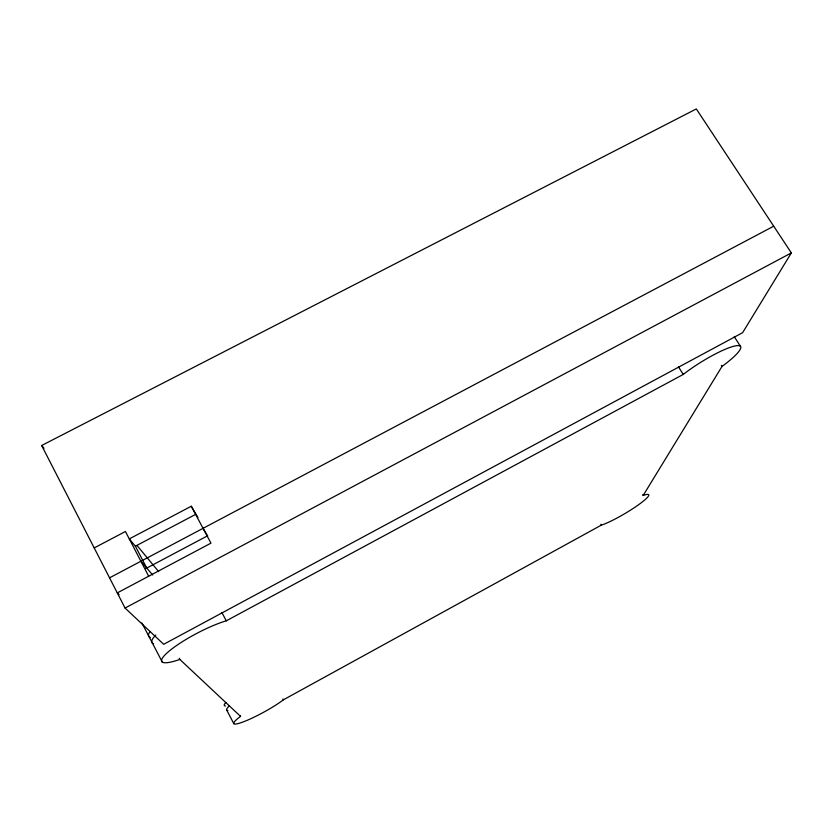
<?xml version="1.0" encoding="UTF-8"?>
<svg xmlns="http://www.w3.org/2000/svg" width="833" height="833" viewBox="0 0 833 833"><rect width="100%" height="100%" fill="white"/><g stroke="black" fill="none" stroke-linecap="round" stroke-linejoin="round"><path stroke-width="1.25" d="M643.18 495.448L722.013 366.416A42.139 7.643 -31.9 0 0 735.112 345.934A42.139 7.643 -31.9 0 0 683.247 374.434L226.284 620.824A44.003 8.455 -27.8 0 0 169.193 651.073A44.003 8.455 -27.8 0 0 179.834 659.434L240.57 716.401A31.258 4.29 -28.5 0 0 243.913 721.638A31.258 4.29 -28.5 0 0 283.376 699.824L601.384 525.102A29.988 4.04 -30.6 0 0 638.14 505.048A29.988 4.04 -30.6 0 0 643.18 495.448L642.691 494.646M791.35 252.909L742.609 332.69L163.695 644.294L125.054 608.048L41.65 445.499L696.315 108.936L791.35 252.909L125.054 608.048M109.55 577.842L773.711 226.191M145.817 568.564L207.532 535.827M135.373 546.188L195.994 514.19L191.278 506.245L129.292 538.899L135.373 546.188L146.754 568.064M94.202 547.927L125.439 531.496L148.68 576.228M119.129 594.679L117.286 592.909L210.947 543.147L191.278 506.245M41.65 445.499L44.003 448.248M140.902 561.244L152.699 575.009M137.06 545.521L158.624 571.573M734.279 336.709L740.464 346.361M721.347 365.364L722.013 366.416M678.437 366.77L683.247 374.434M600.905 524.311L601.384 525.102M203.054 528.33L207.677 536.077M196.64 515.273L197.931 517.449M282.939 698.991L283.376 699.824M221.88 612.494L226.284 620.824M162.32 662.131L141.891 622.959M240.123 715.547L240.57 716.401M226.732 710.08L233.813 723.69M179.241 658.278L179.834 659.434M225.483 706.009A31.165 4.675 -28.4 0 1 225.889 702.396M150.263 637.412A43.826 9.184 -27.6 0 1 149.992 631.622M153.595 643.701A43.878 9.007 -27.7 0 1 155.781 635.048M227.846 710.518A31.185 4.582 -28.4 0 1 229.46 705.79"/></g></svg>
